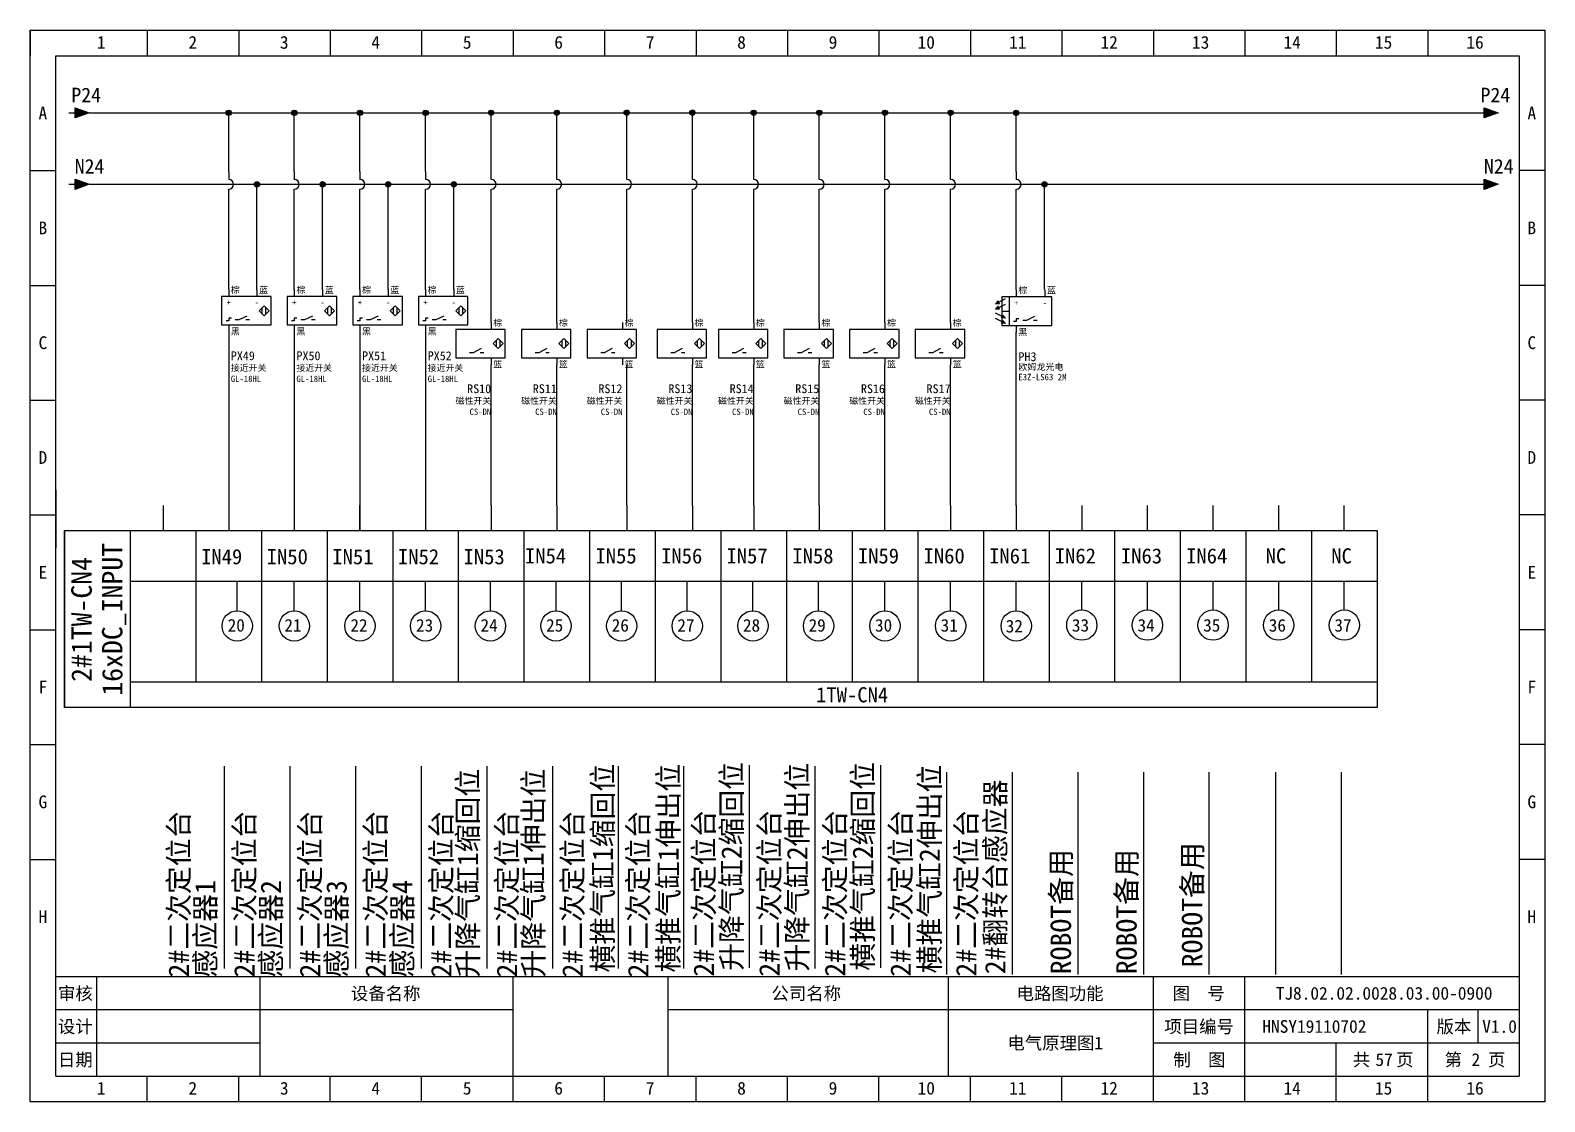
# Model space of a CAD drawing. Header units: millimetres. Extents: x 914 to 910632, y -176 to 682692.
# Drawn here: x 3568.2 to 3865.2, y 3046.2 to 3256.2 of the extents above; entities that cross this region are included whole.
import ezdxf
from ezdxf.enums import TextEntityAlignment as Align

# ---------------------------------------------------------------- set-up
doc = ezdxf.new("R2010")
doc.units = ezdxf.units.MM
doc.layers.add('EPLAN300', color=5, linetype='Continuous', lineweight=25)
doc.layers.add('EPLAN311', color=1, linetype='Continuous', lineweight=25)
doc.styles.get("Standard").update_dxf_attribs({"font": 'arial.ttf'})
doc.styles.add('宋体', font='')
doc.styles.get('宋体').set_extended_font_data('宋体')

# ---------------------------------------------------------------- blocks, each defined once
blk = doc.blocks.new('EPLSYM_LibrarySPECIAL_Symbol8_Variant0_Placement1')
at = {"linetype": 'Continuous', "lineweight": 25, "ltscale": 4}
blk.add_hatch(color=1, dxfattribs=at).paths.add_polyline_path([(-0.75, 1), (2, 0), (-0.75, -1)], flags=0)
at = {"color": 1, "linetype": 'Continuous', "lineweight": 25, "ltscale": 4}
blk.add_line((-2, 0), (-0.75, 0), dxfattribs=at)
blk.add_lwpolyline([(-0.75, 1), (2, 0), (-0.75, -1)], close=True, dxfattribs=at)
at = {"color": 5}
blk.add_attdef('70_20010', text='', height=2.85, dxfattribs=at).set_placement((3, 0), align=Align.MIDDLE_LEFT)
at = {"color": 73}
for tag, p in [('70_24350', (33.76, 0)), ('70_24300', (72.31, 0))]:
    blk.add_attdef(tag, text='', height=2.06, dxfattribs=at).set_placement(p, align=Align.MIDDLE_LEFT)
blk = doc.blocks.new('磁性接近开关3线常开')
at = {"color": 5, "linetype": 'Continuous', "lineweight": 25, "ltscale": 4}
for p, q in [((0, 8.4), (0, 7)), ((5.6, 8.4), (5.6, 7)), ((3.59, 3.14), (2.01, 2.36)), ((6.63, 3.58), (6.63, 4.82)), ((7.37, 3.58), (7.37, 4.82)), ((0, 2.71), (0, 2.19)), ((0, 1.4), (0, 0))]:
    blk.add_line(p, q, dxfattribs=at)
at = {"color": 5, "linetype": 'Continuous', "lineweight": 25}
for p, q in [((0, 2.19), (-0.53, 2.19)), ((0.53, 2.71), (0, 2.71)), ((2.01, 2.36), (1.31, 2.36)), ((4.11, 2.36), (3.41, 2.36))]:
    blk.add_line(p, q, dxfattribs=at)
at = {"color": 5, "linetype": 'Continuous', "lineweight": 25, "ltscale": 4}
for points in [[(-1.4, 1.4), (8.4, 1.4), (8.4, 7), (-1.4, 7)], [(7, 5.19), (6.01, 4.2), (7, 3.21), (7.99, 4.2)]]:
    blk.add_lwpolyline(points, close=True, dxfattribs=at)
at = {"color": 5, "style": '宋体'}
for s, p in [('+', (0, 5.84)), ('-', (5.6, 5.84))]:
    blk.add_text(s, height=1.05, dxfattribs=at).set_placement(p, align=Align.MIDDLE_CENTER)
at = {"color": 0, "style": '宋体'}
for tag, p in [('01', (0.42, 7.67)), ('03', (6.02, 7.67)), ('02', (0.42, -0.54)), ('05', (0.42, -7.76)), ('06', (0.42, -9.92))]:
    blk.add_attdef(tag, p, '', height=1.26, dxfattribs=at)
at = {"color": 5, "style": '宋体'}
blk.add_attdef('04', (0.42, -5.6), '', height=1.75, dxfattribs=at)
blk = doc.blocks.new('光电光栅常开')
at = {"layer": 'EPLAN300', "linetype": 'Continuous', "lineweight": 25, "ltscale": 4}
for points in [[(-3.56, 6.25), (-4.09, 5.65), (-3.3, 5.72)], [(-3.56, 5.2), (-4.09, 4.6), (-3.3, 4.67)], [(-2.63, 3.39), (-2.1, 2.8), (-2.89, 2.87)], [(-2.63, 2.34), (-2.1, 1.75), (-2.89, 1.82)]]:
    blk.add_hatch(color=5, dxfattribs=at).paths.add_polyline_path(points, flags=0)
at = {"layer": 'EPLAN300', "color": 5, "linetype": 'Continuous', "lineweight": 25, "ltscale": 4}
for p, q in [((-3.43, 5.99), (-2.1, 6.65)), ((-1.4, 7), (-1.4, 1.4)), ((0, 8.4), (0, 7)), ((5.6, 8.4), (5.6, 7)), ((-2.76, 3.13), (-4.09, 3.8)), ((-3.43, 4.94), (-2.1, 5.6)), ((-2.8, 4.2), (-1.4, 4.2)), ((3.59, 3.14), (2.01, 2.36)), ((-2.76, 2.08), (-4.09, 2.75)), ((0, 2.71), (0, 2.19)), ((0, 1.4), (0, 0))]:
    blk.add_line(p, q, dxfattribs=at)
at = {"layer": 'EPLAN300', "color": 5, "linetype": 'Continuous', "lineweight": 25}
for p, q in [((0, 2.19), (-0.53, 2.19)), ((0.53, 2.71), (0, 2.71)), ((2.01, 2.36), (1.31, 2.36)), ((4.11, 2.36), (3.41, 2.36))]:
    blk.add_line(p, q, dxfattribs=at)
at = {"layer": 'EPLAN300', "color": 5, "linetype": 'Continuous', "lineweight": 25, "ltscale": 4}
for points in [[(-3.56, 6.25), (-4.09, 5.65), (-3.3, 5.72)], [(-2.8, 1.4), (7, 1.4), (7, 7), (-2.8, 7)], [(-3.56, 5.2), (-4.09, 4.6), (-3.3, 4.67)], [(-2.63, 3.39), (-2.1, 2.8), (-2.89, 2.87)], [(-2.63, 2.34), (-2.1, 1.75), (-2.89, 1.82)]]:
    blk.add_lwpolyline(points, close=True, dxfattribs=at)
at = {"color": 0, "style": '宋体'}
for tag, p in [('01', (0.42, 7.67)), ('03', (6.02, 7.67)), ('02', (0.42, -0.54)), ('05', (0.42, -7.76)), ('06', (0.42, -9.92))]:
    blk.add_attdef(tag, p, '', height=1.26, dxfattribs=at)
at = {"color": 5, "style": '宋体'}
blk.add_attdef('04', (0.42, -5.6), '', height=1.75, dxfattribs=at)
at = {"layer": 'EPLAN300', "color": 5, "style": '宋体'}
for s, p in [('+', (0, 5.84)), ('-', (5.6, 5.84))]:
    blk.add_text(s, height=1.05, dxfattribs=at).set_placement(p, align=Align.MIDDLE_CENTER)
blk = doc.blocks.new('磁性接近开关2线常开')
at = {"layer": 'EPLAN300', "color": 5, "linetype": 'Continuous', "lineweight": 25, "ltscale": 4}
for p, q in [((0, 8.4), (0, 7)), ((-2.01, 3.24), (-3.59, 2.36)), ((1.03, 3.58), (1.03, 4.82)), ((1.77, 3.58), (1.77, 4.82)), ((0, 1.4), (0, 0))]:
    blk.add_line(p, q, dxfattribs=at)
at = {"layer": 'EPLAN300', "color": 5, "linetype": 'Continuous', "lineweight": 25}
for p, q in [((-3.59, 2.36), (-4.29, 2.36)), ((-1.49, 2.36), (-2.19, 2.36))]:
    blk.add_line(p, q, dxfattribs=at)
at = {"layer": 'EPLAN300', "color": 5, "linetype": 'Continuous', "lineweight": 25, "ltscale": 4}
for points in [[(2.8, 7), (-7, 7), (-7, 1.4), (2.8, 1.4)], [(1.4, 5.19), (0.41, 4.2), (1.4, 3.21), (2.39, 4.2)]]:
    blk.add_lwpolyline(points, close=True, dxfattribs=at)
at = {"color": 0, "style": '宋体'}
for tag, p in [('01', (0.42, 7.67)), ('02', (0.42, -0.54))]:
    blk.add_attdef(tag, p, '', height=1.26, dxfattribs=at)
at = {"color": 5, "style": '宋体'}
blk.add_attdef('03', text='', height=1.75, dxfattribs=at).set_placement((0, -5.6), align=Align.RIGHT)
at = {"color": 0, "style": '宋体'}
for tag, p in [('04', (0, -7.76)), ('05', (0, -9.92))]:
    blk.add_attdef(tag, text='', height=1.26, dxfattribs=at).set_placement(p, align=Align.RIGHT)
blk = doc.blocks.new('*U388')
blk.add_line((-2.5, 0), (2.5, 0))
blk = doc.blocks.new('*U389')
at = {"color": 0, "linetype": 'ByBlock', "lineweight": -2, "transparency": 16777216}
for p in [(0, 0), (0, -22.5), (0, -45), (0, -67.5), (0, -90), (0, -112.5), (0, -135)]:
    blk.add_blockref('*U388', p, dxfattribs=at)
blk = doc.blocks.new('*U390')
blk.add_line((-2.5, 0), (2.5, 0))
blk = doc.blocks.new('*U391')
at = {"color": 0, "linetype": 'ByBlock', "lineweight": -2, "transparency": 16777216}
for p in [(0, 0), (0, -22.5), (0, -45), (0, -67.5), (0, -90), (0, -112.5), (0, -135)]:
    blk.add_blockref('*U390', p, dxfattribs=at)
blk = doc.blocks.new('制图图框')
for p, q in [((-2700.08, 789.32), (-2403.08, 789.32)), ((-2700.08, 579.32), (-2700.08, 789.32)), ((-2700.08, 789.32), (-2700.08, 784.32)), ((-2700.08, 789.32), (-2695.08, 789.32)), ((-2677.15, 789.32), (-2677.15, 784.32)), ((-2659.21, 789.32), (-2659.21, 784.32)), ((-2641.27, 789.32), (-2641.27, 784.32)), ((-2623.33, 789.32), (-2623.33, 784.32)), ((-2605.4, 789.32), (-2605.4, 784.32)), ((-2587.46, 789.32), (-2587.46, 784.32)), ((-2569.52, 789.32), (-2569.52, 784.32)), ((-2551.58, 789.32), (-2551.58, 784.32)), ((-2533.65, 789.32), (-2533.65, 784.32)), ((-2515.71, 789.32), (-2515.71, 784.32)), ((-2497.77, 789.32), (-2497.77, 784.32)), ((-2479.83, 789.32), (-2479.83, 784.32)), ((-2461.9, 789.32), (-2461.9, 784.32)), ((-2443.96, 789.32), (-2443.96, 784.32)), ((-2426.02, 789.32), (-2426.02, 784.32)), ((-2403.08, 789.32), (-2403.08, 579.32)), ((-2403.08, 789.32), (-2403.08, 784.32)), ((-2695.08, 784.32), (-2408.08, 784.32)), ((-2695.08, 584.32), (-2695.08, 784.32)), ((-2408.08, 784.32), (-2408.08, 584.32)), ((-2408.08, 603.82), (-2695.08, 603.82)), ((-2687.08, 603.82), (-2687.08, 584.32)), ((-2655.08, 603.82), (-2655.08, 584.32)), ((-2655.08, 603.82), (-2655.08, 584.32)), ((-2605.4, 579.32), (-2605.4, 603.82)), ((-2575.08, 603.82), (-2575.08, 584.32)), ((-2575.08, 603.82), (-2575.08, 584.32)), ((-2575.08, 603.82), (-2575.08, 584.32)), ((-2520.08, 603.82), (-2520.08, 584.32)), ((-2479.83, 579.32), (-2479.83, 603.82)), ((-2461.9, 579.32), (-2461.9, 603.82)), ((-2655.08, 597.32), (-2695.08, 597.32)), ((-2605.4, 597.32), (-2655.08, 597.32)), ((-2408.08, 597.32), (-2575.08, 597.32)), ((-2426.02, 579.32), (-2426.02, 597.32)), ((-2416.18, 597.32), (-2416.18, 590.82)), ((-2655.08, 590.82), (-2695.08, 590.82)), ((-2408.08, 590.82), (-2479.83, 590.82)), ((-2443.96, 579.32), (-2443.96, 590.82)), ((-2695.08, 584.32), (-2408.08, 584.32)), ((-2677.15, 579.32), (-2677.15, 584.32)), ((-2659.21, 579.32), (-2659.21, 584.32)), ((-2641.27, 579.32), (-2641.27, 584.32)), ((-2623.33, 579.32), (-2623.33, 584.32)), ((-2587.46, 579.32), (-2587.46, 584.32)), ((-2569.52, 579.32), (-2569.52, 584.32)), ((-2551.58, 579.32), (-2551.58, 584.32)), ((-2533.65, 579.32), (-2533.65, 584.32)), ((-2515.71, 579.32), (-2515.71, 584.32)), ((-2497.77, 579.32), (-2497.77, 584.32)), ((-2403.08, 579.32), (-2700.08, 579.32))]:
    blk.add_line(p, q)
blk.add_blockref('*U389', (-2697.58, 761.82))
at = {"xscale": -1}
blk.add_blockref('*U391', (-2405.58, 761.82), dxfattribs=at)
at = {"style": '宋体'}
for s, p in [('1', (-2687.01, 785.71)), ('2', (-2669.07, 785.71)), ('3', (-2651.13, 785.71)), ('4', (-2633.2, 785.71)), ('5', (-2615.26, 785.71)), ('6', (-2597.32, 785.71)), ('7', (-2579.38, 785.71)), ('8', (-2561.45, 785.71)), ('9', (-2543.51, 785.71)), ('10', (-2526.07, 785.71)), ('11', (-2508.13, 785.71)), ('12', (-2490.2, 785.71)), ('13', (-2472.26, 785.71)), ('14', (-2454.32, 785.71)), ('15', (-2436.38, 785.71)), ('16', (-2418.45, 785.71)), ('A', (-2698.47, 771.84)), ('A', (-2406.47, 771.84)), ('B', (-2698.47, 749.34)), ('B', (-2406.47, 749.34)), ('C', (-2698.47, 726.84)), ('C', (-2406.47, 726.84)), ('D', (-2698.47, 704.34)), ('D', (-2406.47, 704.34)), ('E', (-2698.47, 681.84)), ('E', (-2406.47, 681.84)), ('F', (-2698.47, 659.34)), ('F', (-2406.47, 659.34)), ('G', (-2698.47, 636.84)), ('G', (-2406.47, 636.84)), ('H', (-2698.47, 614.34)), ('H', (-2406.47, 614.34)), ('审核', (-2694.65, 599.29)), ('设备名称', (-2637.2, 599.28)), ('公司名称', (-2554.73, 599.29)), ('电路图功能', (-2506.66, 599.29)), ('图  号', (-2476.05, 599.3)), ('设计', (-2694.66, 592.79)), ('项目编号', (-2477.68, 592.79)), ('版本', (-2424.3, 592.79)), ('日期', (-2694.66, 586.29)), ('制  图', (-2475.91, 586.28)), ('共   页', (-2440.72, 586.31)), ('第   页', (-2422.72, 586.3)), ('1', (-2687.01, 580.71)), ('2', (-2669.07, 580.71)), ('3', (-2651.13, 580.71)), ('4', (-2633.2, 580.71)), ('5', (-2615.26, 580.71)), ('6', (-2597.32, 580.71)), ('7', (-2579.38, 580.71)), ('8', (-2561.45, 580.71)), ('9', (-2543.51, 580.71)), ('10', (-2526.07, 580.71)), ('11', (-2508.13, 580.71)), ('12', (-2490.2, 580.71)), ('13', (-2472.26, 580.71)), ('14', (-2454.32, 580.71)), ('15', (-2436.38, 580.71)), ('16', (-2418.45, 580.71))]:
    blk.add_text(s, height=2.5, dxfattribs=at).set_placement(p)

msp = doc.modelspace()

# ---------------------------------------------------------------- hatches: boundary and pattern name
at = {"layer": 'EPLAN311', "ltscale": 4}
h = msp.add_hatch(color=256, dxfattribs=at)
edge = h.paths.add_edge_path()
edge.add_arc((3607.127, 3240.045), 0.52, 0, 360)
h = msp.add_hatch(color=256, dxfattribs=at)
edge = h.paths.add_edge_path()
edge.add_arc((3619.997, 3240.045), 0.52, 0, 360)
h = msp.add_hatch(color=256, dxfattribs=at)
edge = h.paths.add_edge_path()
edge.add_arc((3632.867, 3240.045), 0.52, 0, 360)
h = msp.add_hatch(color=256, dxfattribs=at)
edge = h.paths.add_edge_path()
edge.add_arc((3645.737, 3240.045), 0.52, 0, 360)
h = msp.add_hatch(color=1, dxfattribs=at)
edge = h.paths.add_edge_path()
edge.add_arc((3658.608, 3240.053), 0.52, 0, 360)
h = msp.add_hatch(color=1, dxfattribs=at)
edge = h.paths.add_edge_path()
edge.add_arc((3671.478, 3240.053), 0.52, 0, 360)
h = msp.add_hatch(color=1, dxfattribs=at)
edge = h.paths.add_edge_path()
edge.add_arc((3685.197, 3240.056), 0.52, 0, 360)
h = msp.add_hatch(color=1, dxfattribs=at)
edge = h.paths.add_edge_path()
edge.add_arc((3698.067, 3240.056), 0.52, 0, 360)
h = msp.add_hatch(color=1, dxfattribs=at)
edge = h.paths.add_edge_path()
edge.add_arc((3710.088, 3240.053), 0.52, 0, 360)
h = msp.add_hatch(color=1, dxfattribs=at)
edge = h.paths.add_edge_path()
edge.add_arc((3722.958, 3240.053), 0.52, 0, 360)
h = msp.add_hatch(color=1, dxfattribs=at)
edge = h.paths.add_edge_path()
edge.add_arc((3735.828, 3240.053), 0.52, 0, 360)
h = msp.add_hatch(color=1, dxfattribs=at)
edge = h.paths.add_edge_path()
edge.add_arc((3748.698, 3240.053), 0.52, 0, 360)
h = msp.add_hatch(color=256, dxfattribs=at)
edge = h.paths.add_edge_path()
edge.add_arc((3761.567, 3240.044), 0.52, 0, 360)
h = msp.add_hatch(color=256, dxfattribs=at)
edge = h.paths.add_edge_path()
edge.add_arc((3612.671, 3226.04), 0.52, 0, 360)
h = msp.add_hatch(color=256, dxfattribs=at)
edge = h.paths.add_edge_path()
edge.add_arc((3625.541, 3226.04), 0.52, 0, 360)
h = msp.add_hatch(color=256, dxfattribs=at)
edge = h.paths.add_edge_path()
edge.add_arc((3638.411, 3226.04), 0.52, 0, 360)
h = msp.add_hatch(color=256, dxfattribs=at)
edge = h.paths.add_edge_path()
edge.add_arc((3651.281, 3226.04), 0.52, 0, 360)
h = msp.add_hatch(color=256, dxfattribs=at)
edge = h.paths.add_edge_path()
edge.add_arc((3767.111, 3226.039), 0.52, 0, 360)

# ---------------------------------------------------------------- linework, layer by layer
at = {"color": 0}
for p, q in [((3579.739, 3240.051), (3852.119, 3240.044)), ((3658.607, 3227.001), (3658.608, 3240.053)), ((3671.477, 3227.001), (3671.478, 3240.053)), ((3685.197, 3227.004), (3685.197, 3240.056)), ((3698.067, 3227.004), (3698.067, 3240.056)), ((3710.087, 3227.001), (3710.088, 3240.053)), ((3722.957, 3227.001), (3722.958, 3240.053)), ((3735.827, 3227.001), (3735.828, 3240.053)), ((3748.697, 3227.001), (3748.698, 3240.053)), ((3579.757, 3226.044), (3852.119, 3226.044)), ((3658.607, 3198.963), (3658.607, 3225.091)), ((3671.477, 3198.963), (3671.477, 3225.091)), ((3685.197, 3198.966), (3685.197, 3225.094)), ((3698.067, 3198.966), (3698.067, 3225.094)), ((3710.087, 3198.963), (3710.087, 3225.091)), ((3722.957, 3198.963), (3722.957, 3225.091)), ((3735.827, 3198.963), (3735.827, 3225.091)), ((3748.697, 3198.963), (3748.697, 3225.091)), ((3658.607, 3163.105), (3658.607, 3190.647)), ((3671.477, 3163.101), (3671.477, 3190.644)), ((3685.196, 3163.108), (3685.197, 3190.65)), ((3698.066, 3163.105), (3698.067, 3190.647)), ((3710.087, 3163.105), (3710.087, 3190.647)), ((3722.957, 3163.101), (3722.957, 3190.644)), ((3735.827, 3163.105), (3735.827, 3190.647)), ((3748.697, 3163.101), (3748.697, 3190.644)), ((3573.217, 3166.06), (3573.217, 3154.81))]:
    msp.add_line(p, q, dxfattribs=at)
for p, q in [((3607.127, 3228.555), (3607.127, 3240.045)), ((3619.997, 3228.555), (3619.997, 3240.045)), ((3632.867, 3228.555), (3632.867, 3240.045)), ((3645.737, 3228.555), (3645.737, 3240.045)), ((3761.567, 3228.555), (3761.567, 3240.044)), ((3607.127, 3228.555), (3607.127, 3226.983)), ((3619.997, 3228.555), (3619.997, 3226.983)), ((3632.867, 3228.555), (3632.867, 3226.983)), ((3645.737, 3228.555), (3645.737, 3226.983)), ((3761.567, 3228.555), (3761.567, 3226.982)), ((3612.671, 3205.421), (3612.671, 3226.039)), ((3625.541, 3205.421), (3625.541, 3226.039)), ((3638.411, 3205.421), (3638.411, 3226.039)), ((3651.281, 3205.421), (3651.281, 3226.039)), ((3767.111, 3205.421), (3767.111, 3226.039)), ((3607.127, 3205.421), (3607.127, 3225.073)), ((3619.997, 3205.421), (3619.997, 3225.073)), ((3632.867, 3205.421), (3632.867, 3225.073)), ((3645.737, 3205.421), (3645.737, 3225.073)), ((3761.567, 3205.421), (3761.567, 3225.072)), ((3607.127, 3197.105), (3607.127, 3163.101)), ((3619.997, 3197.105), (3619.997, 3163.101)), ((3632.867, 3197.105), (3632.867, 3163.101)), ((3645.737, 3197.105), (3645.737, 3163.101)), ((3761.567, 3163.101), (3761.567, 3197.105)), ((3594.257, 3163.101), (3594.257, 3158.151)), ((3607.127, 3163.101), (3607.127, 3158.151)), ((3619.997, 3163.101), (3619.997, 3158.151)), ((3632.867, 3163.105), (3632.867, 3158.155)), ((3632.867, 3158.155), (3632.867, 3163.105)), ((3645.737, 3163.101), (3645.737, 3158.151)), ((3658.607, 3163.101), (3658.607, 3158.151)), ((3671.477, 3163.101), (3671.477, 3158.151)), ((3685.196, 3163.101), (3685.196, 3158.151)), ((3698.066, 3163.101), (3698.066, 3158.151)), ((3710.087, 3163.101), (3710.087, 3158.151)), ((3722.957, 3163.101), (3722.957, 3158.151)), ((3735.827, 3158.151), (3735.827, 3163.101)), ((3748.697, 3163.101), (3748.697, 3158.151)), ((3748.697, 3163.101), (3748.697, 3158.151)), ((3761.567, 3163.101), (3761.567, 3158.151)), ((3774.437, 3163.101), (3774.437, 3158.151)), ((3787.307, 3158.151), (3787.307, 3163.101)), ((3800.177, 3158.151), (3800.177, 3163.101)), ((3813.047, 3158.151), (3813.047, 3163.101)), ((3825.917, 3158.151), (3825.917, 3163.101)), ((3574.952, 3158.151), (3832.352, 3158.151)), ((3574.952, 3123.501), (3574.952, 3158.151)), ((3574.952, 3158.151), (3574.952, 3123.501)), ((3587.822, 3158.151), (3587.822, 3123.501)), ((3600.692, 3158.151), (3600.692, 3128.451)), ((3613.562, 3158.151), (3613.562, 3128.451)), ((3626.432, 3158.151), (3626.432, 3128.451)), ((3639.302, 3158.151), (3639.302, 3128.451)), ((3652.172, 3128.451), (3652.172, 3158.151)), ((3665.042, 3128.451), (3665.042, 3158.151)), ((3677.912, 3158.151), (3677.912, 3128.451)), ((3690.782, 3158.151), (3690.782, 3128.451)), ((3703.652, 3158.151), (3703.652, 3128.451)), ((3716.522, 3158.151), (3716.522, 3128.43)), ((3729.392, 3158.151), (3729.392, 3128.451)), ((3742.262, 3158.151), (3742.262, 3128.451)), ((3755.132, 3158.151), (3755.132, 3128.451)), ((3768.002, 3158.151), (3768.002, 3128.451)), ((3780.872, 3158.151), (3780.872, 3128.451)), ((3793.742, 3158.151), (3793.742, 3128.451)), ((3806.612, 3158.151), (3806.612, 3128.451)), ((3819.482, 3158.151), (3819.482, 3128.451)), ((3832.352, 3158.151), (3832.352, 3123.501)), ((3587.822, 3148.251), (3832.352, 3148.251)), ((3608.797, 3142.442), (3608.797, 3148.251)), ((3619.997, 3142.442), (3619.997, 3148.251)), ((3632.867, 3142.442), (3632.867, 3148.251)), ((3645.737, 3142.442), (3645.737, 3148.251)), ((3761.567, 3142.442), (3761.567, 3148.251)), ((3774.437, 3142.601), (3774.437, 3148.251)), ((3787.307, 3142.601), (3787.307, 3148.251)), ((3800.177, 3142.601), (3800.177, 3148.251)), ((3813.047, 3142.601), (3813.047, 3148.251)), ((3825.917, 3142.601), (3825.917, 3148.251)), ((3658.452, 3142.442), (3658.452, 3148.092)), ((3671.322, 3142.442), (3671.322, 3148.092)), ((3684.192, 3142.442), (3684.192, 3148.092)), ((3697.062, 3142.442), (3697.062, 3148.092)), ((3709.932, 3142.442), (3709.932, 3148.092)), ((3722.802, 3142.442), (3722.802, 3148.092)), ((3735.827, 3142.442), (3735.827, 3148.092)), ((3748.697, 3142.442), (3748.697, 3148.092)), ((3832.352, 3128.451), (3587.822, 3128.451)), ((3832.352, 3123.501), (3574.952, 3123.501)), ((3606.325, 3072.301), (3606.325, 3112.001)), ((3619.195, 3072.301), (3619.195, 3112.001)), ((3632.065, 3072.301), (3632.065, 3112.001)), ((3644.935, 3072.301), (3644.935, 3112.001)), ((3657.805, 3072.301), (3657.805, 3112.001)), ((3670.675, 3072.301), (3670.675, 3112.001)), ((3683.545, 3072.301), (3683.545, 3112.001)), ((3696.415, 3072.301), (3696.415, 3112.001)), ((3709.285, 3072.461), (3709.285, 3112.16)), ((3722.155, 3072.301), (3722.155, 3112.001)), ((3735.025, 3072.461), (3735.025, 3112.16)), ((3747.895, 3110.818), (3747.895, 3071.118)), ((3760.765, 3110.818), (3760.765, 3071.118)), ((3773.635, 3110.818), (3773.635, 3071.118)), ((3786.505, 3110.818), (3786.505, 3071.118)), ((3799.375, 3110.818), (3799.375, 3071.118)), ((3812.401, 3110.818), (3812.401, 3071.118)), ((3825.271, 3110.818), (3825.271, 3071.118)), ((3697.062, 3089.15), (3697.062, 3089.15))]:
    msp.add_line(p, q)
for centre in [(3608.797, 3139.472), (3619.997, 3139.472), (3632.867, 3139.472), (3645.737, 3139.472), (3658.452, 3139.472), (3671.322, 3139.472), (3684.192, 3139.472), (3697.062, 3139.472), (3709.932, 3139.472), (3722.802, 3139.472), (3735.827, 3139.472), (3748.697, 3139.472), (3761.567, 3139.472), (3774.437, 3139.631), (3787.307, 3139.631), (3800.177, 3139.631), (3813.047, 3139.631), (3825.917, 3139.631)]:
    msp.add_circle(centre, 2.97)
for centre in [(3607.127, 3226.028), (3619.997, 3226.028), (3632.867, 3226.028), (3645.737, 3226.028), (3658.607, 3226.046), (3671.477, 3226.046), (3685.197, 3226.049), (3698.067, 3226.049), (3710.087, 3226.046), (3722.957, 3226.046), (3735.827, 3226.046), (3748.697, 3226.046), (3761.567, 3226.027)]:
    msp.add_arc(centre, 0.955, 270, 90)
at = {"layer": 'EPLAN311', "ltscale": 4}
for centre in [(3607.127, 3240.045), (3619.997, 3240.045), (3632.867, 3240.045), (3645.737, 3240.045), (3761.567, 3240.044), (3612.671, 3226.04), (3625.541, 3226.04), (3638.411, 3226.04), (3651.281, 3226.04), (3767.111, 3226.039)]:
    msp.add_circle(centre, 0.52, dxfattribs=at)
at = {"layer": 'EPLAN311', "color": 1, "ltscale": 4}
for centre in [(3658.608, 3240.053), (3671.478, 3240.053), (3685.197, 3240.056), (3698.067, 3240.056), (3710.088, 3240.053), (3722.958, 3240.053), (3735.828, 3240.053), (3748.698, 3240.053)]:
    msp.add_circle(centre, 0.52, dxfattribs=at)

# ---------------------------------------------------------------- block references
msp.add_blockref('制图图框', (6268.302, 2466.901))
at = {"color": 7}
ref = msp.add_blockref('EPLSYM_LibrarySPECIAL_Symbol8_Variant0_Placement1', (3577.757, 3240.045), dxfattribs=at)
ref.add_attrib('70_20010', 'P24', dxfattribs={"color": 5, "height": 2.8548, "style": '宋体'}).set_placement((3576.273, 3243.544), align=Align.MIDDLE_LEFT)
ref = msp.add_blockref('EPLSYM_LibrarySPECIAL_Symbol8_Variant0_Placement1', (3854.119, 3240.044), dxfattribs=at)
ref.add_attrib('70_20010', 'P24', dxfattribs={"color": 5, "height": 2.8548, "style": '宋体'}).set_placement((3852.635, 3243.544), align=Align.MIDDLE_LEFT)
ref = msp.add_blockref('EPLSYM_LibrarySPECIAL_Symbol8_Variant0_Placement1', (3577.757, 3226.044), dxfattribs=at)
ref.add_attrib('70_20010', 'N24', dxfattribs={"color": 5, "height": 2.8548, "style": '宋体'}).set_placement((3576.931, 3229.557), align=Align.MIDDLE_LEFT)
ref = msp.add_blockref('EPLSYM_LibrarySPECIAL_Symbol8_Variant0_Placement1', (3854.119, 3226.044), dxfattribs=at)
ref.add_attrib('70_20010', 'N24', dxfattribs={"color": 5, "height": 2.8548, "style": '宋体'}).set_placement((3853.293, 3229.557), align=Align.MIDDLE_LEFT)
at = {"xscale": 0.99, "yscale": 0.99, "zscale": 0.99}
for name, p, values in [('磁性接近开关3线常开', (3607.127, 3197.105), {'06': 'GL-18HL', '05': '接近开关', '04': 'PX49', '03': '蓝', '02': '黑', '01': '棕'}), ('磁性接近开关3线常开', (3619.997, 3197.105), {'06': 'GL-18HL', '05': '接近开关', '04': 'PX50', '03': '蓝', '02': '黑', '01': '棕'}), ('磁性接近开关3线常开', (3632.867, 3197.105), {'06': 'GL-18HL', '05': '接近开关', '04': 'PX51', '03': '蓝', '02': '黑', '01': '棕'}), ('磁性接近开关3线常开', (3645.737, 3197.105), {'06': 'GL-18HL', '05': '接近开关', '04': 'PX52', '03': '蓝', '02': '黑', '01': '棕'}), ('磁性接近开关2线常开', (3658.607, 3190.647), {'05': 'CS-DN', '04': '磁性开关', '03': 'RS10', '02': '篮', '01': '棕'}), ('磁性接近开关2线常开', (3671.477, 3190.65), {'05': 'CS-DN', '04': '磁性开关', '03': 'RS11', '02': '篮', '01': '棕'}), ('磁性接近开关2线常开', (3684.347, 3190.647), {'05': 'CS-DN', '04': '磁性开关', '03': 'RS12', '02': '篮', '01': '棕'}), ('磁性接近开关2线常开', (3698.067, 3190.647), {'05': 'CS-DN', '04': '磁性开关', '03': 'RS13', '02': '篮', '01': '棕'}), ('磁性接近开关2线常开', (3710.087, 3190.647), {'05': 'CS-DN', '04': '磁性开关', '03': 'RS14', '02': '篮', '01': '棕'}), ('磁性接近开关2线常开', (3722.957, 3190.644), {'05': 'CS-DN', '04': '磁性开关', '03': 'RS15', '02': '篮', '01': '棕'}), ('磁性接近开关2线常开', (3735.827, 3190.647), {'05': 'CS-DN', '04': '磁性开关', '03': 'RS16', '02': '篮', '01': '棕'}), ('磁性接近开关2线常开', (3748.697, 3190.644), {'05': 'CS-DN', '04': '磁性开关', '03': 'RS17', '02': '篮', '01': '棕'})]:
    msp.add_blockref(name, p, dxfattribs=at).add_auto_attribs(values)
ref = msp.add_blockref('光电光栅常开', (3761.567, 3196.972))
ref.add_attrib('01', '棕', (3761.987, 3204.644), dxfattribs={"color": 0, "height": 1.263, "style": '宋体'})
ref.add_attrib('02', '黑', (3761.987, 3196.437), dxfattribs={"color": 0, "height": 1.263, "style": '宋体'})
ref.add_attrib('03', '蓝', (3767.587, 3204.644), dxfattribs={"color": 0, "height": 1.263, "style": '宋体'})
ref.add_attrib('04', 'PH3', (3761.987, 3191.369), dxfattribs={"color": 5, "height": 1.7535, "style": '宋体'})
ref.add_attrib('05', '欧姆龙光电', (3761.987, 3189.614), dxfattribs={"color": 0, "height": 1.2625, "style": '宋体'})
ref.add_attrib('06', 'E3Z-LS63 2M', (3761.987, 3187.627), dxfattribs={"color": 0, "height": 1.26252, "style": '宋体'})

# ---------------------------------------------------------------- texts
at = {"style": '宋体'}
for s, height, p in [('IN49', 2.97, (3601.708, 3151.557)), ('IN50', 2.97, (3614.578, 3151.557)), ('IN51', 2.97, (3627.448, 3151.557)), ('IN52', 2.97, (3640.318, 3151.557)), ('IN53', 2.97, (3653.188, 3151.557)), ('IN54', 2.97, (3665.23, 3151.716)), ('IN55', 2.97, (3679.057, 3151.716)), ('IN56', 2.97, (3691.927, 3151.716)), ('IN57', 2.97, (3704.739, 3151.716)), ('IN58', 2.97, (3717.667, 3151.716)), ('IN59', 2.97, (3730.512, 3151.716)), ('IN60', 2.97, (3743.399, 3151.716)), ('IN61', 2.97, (3756.252, 3151.716)), ('IN62', 2.97, (3769.122, 3151.716)), ('IN63', 2.97, (3782.1, 3151.716)), ('IN64', 2.97, (3794.887, 3151.716)), ('NC', 2.97, (3810.489, 3151.716)), ('NC', 2.97, (3823.359, 3151.716)), ('20', 2.475, (3606.926, 3138.356)), ('21', 2.475, (3618.051, 3138.355)), ('22', 2.475, (3630.996, 3138.355)), ('23', 2.475, (3643.866, 3138.356)), ('24', 2.475, (3656.505, 3138.355)), ('25', 2.475, (3669.375, 3138.355)), ('26', 2.475, (3682.245, 3138.355)), ('27', 2.475, (3695.115, 3138.355)), ('28', 2.475, (3707.985, 3138.355)), ('29', 2.475, (3720.855, 3138.355)), ('30', 2.475, (3733.881, 3138.355)), ('31', 2.475, (3746.751, 3138.355)), ('32', 2.475, (3759.514, 3138.196)), ('33', 2.475, (3772.491, 3138.355)), ('34', 2.475, (3785.361, 3138.355)), ('35', 2.475, (3798.231, 3138.355)), ('36', 2.475, (3811.101, 3138.355)), ('37', 2.475, (3823.971, 3138.355))]:
    msp.add_text(s, height=height, dxfattribs=at).set_placement(p)
at = {"color": 0, "style": '宋体'}
for s, rotation, p in [('升降气缸2缩回位', 90, (3707.738, 3071.893)), ('横推气缸2缩回位', 90, (3733.478, 3071.893)), ('升降气缸1缩回位', 90, (3656.011, 3070.56)), ('升降气缸1伸出位', 90, (3668.881, 3070.56)), ('横推气缸1缩回位', 89.99653, (3682.477, 3071.534)), ('横推气缸1伸出位', 89.99653, (3695.347, 3071.534)), ('升降气缸2伸出位', 90, (3720.608, 3071.734)), ('横推气缸2伸出位', 89.99653, (3746.58, 3071.36)), ('2#翻转台感应器', 89.99653, (3759.45, 3071.2)), ('2#二次定位台', 90, (3599.331, 3070.56)), ('2#二次定位台', 90, (3612.201, 3070.56)), ('2#二次定位台', 90, (3625.071, 3070.56)), ('2#二次定位台', 90, (3637.941, 3070.56)), ('2#二次定位台', 90, (3650.811, 3070.56)), ('2#二次定位台', 90, (3663.681, 3070.56)), ('2#二次定位台', 90, (3676.551, 3070.56)), ('2#二次定位台', 90, (3689.421, 3070.56)), ('2#二次定位台', 90, (3702.291, 3070.719)), ('2#二次定位台', 90, (3715.161, 3070.719)), ('2#二次定位台', 90, (3728.031, 3070.719)), ('2#二次定位台', 90, (3740.901, 3070.719)), ('2#二次定位台', 90, (3753.771, 3070.719)), ('ROBOT备用', 89.99653, (3772.32, 3071.2)), ('ROBOT备用', 89.99653, (3785.19, 3071.2)), ('ROBOT备用', 89.99653, (3798.06, 3072.543)), ('感应器1', 90, (3604.531, 3070.56)), ('感应器2', 90, (3617.401, 3070.56)), ('感应器3', 90, (3630.271, 3070.56)), ('感应器4', 90, (3643.141, 3070.56))]:
    msp.add_text(s, height=4, rotation=rotation, dxfattribs=at).set_placement(p)
at = {"insert": (3729.392, 3125.955), "char_height": 2.97, "attachment_point": 5, "style": '宋体'}
msp.add_mtext_dynamic_manual_height_columns('1TW-CN4  ', width=40.15647, gutter_width=12.5, heights=[0], dxfattribs=at)
at = {"style": '宋体'}
for tag, p in [('16xDC_INPUT', (3584.285, 3140.766)), ('2#1TW-CN4', (3578.269, 3140.746))]:
    msp.add_attdef(tag, text='封页', height=4, rotation=90, dxfattribs=at).set_placement(p, align=Align.MIDDLE_CENTER)
for tag, text, p in [('TJ8.02.02.0028.03.00-0900', 'TJ8.01.01.0181.00.01-0900', (3833.717, 3067.469)), ('HNSY19110702', 'HNSY19110702', (3820.046, 3060.969)), ('V1.0', '1.0', (3856.368, 3060.969)), ('电气原理图1', '封页', (3769.217, 3057.719)), ('57', '01', (3833.717, 3054.469)), ('2', '01', (3851.717, 3054.469))]:
    msp.add_attdef(tag, text=text, height=2.5, dxfattribs=at).set_placement(p, align=Align.MIDDLE_CENTER)

doc.saveas('drawing.dxf')
